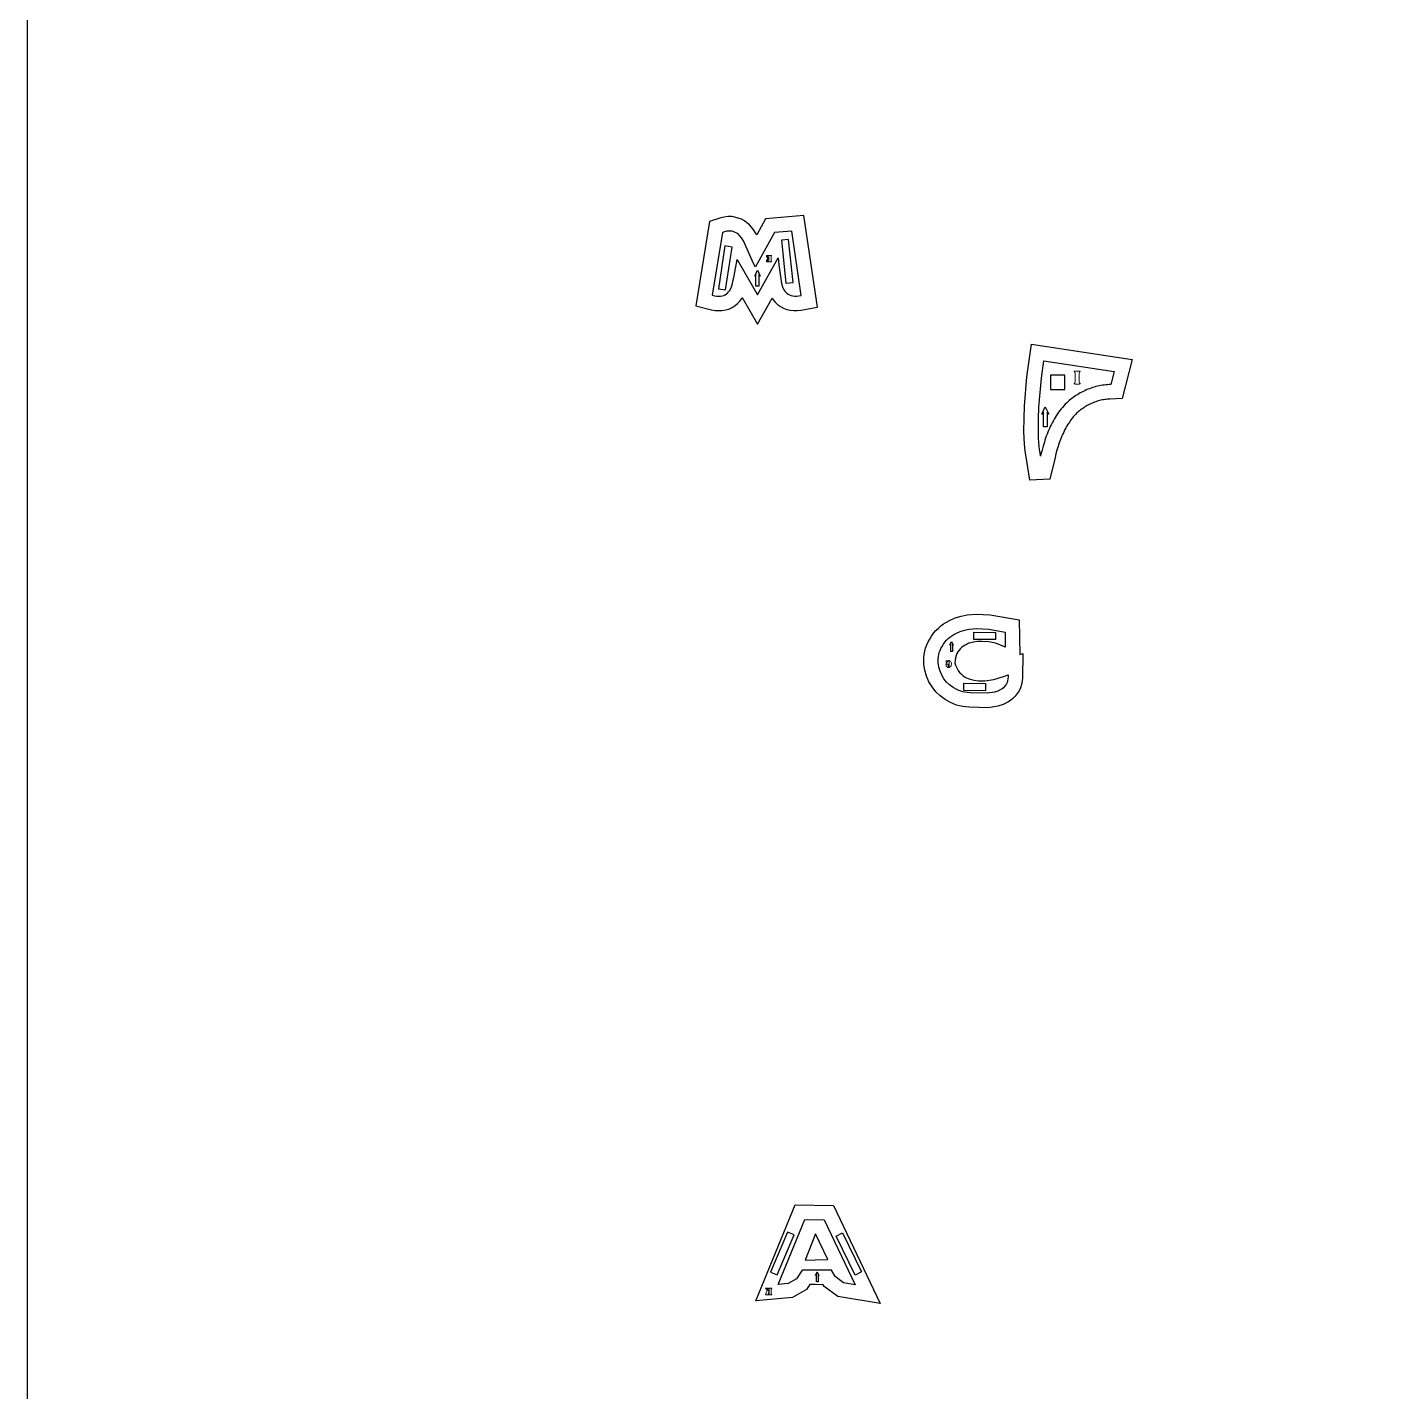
# Model space of a CAD drawing. Extents: x 0 to 48, y 0 to 96.
# Drawn here: x 0 to 23.35, y 23.71 to 47.33 of the extents above; entities that cross this region are included whole.
import ezdxf

# ---------------------------------------------------------------- set-up
doc = ezdxf.new("R2010")
doc.units = 0
doc.header["$MEASUREMENT"] = 0
for name, color, linetype in [('Cut', 250, 'CONTINUOUS'), ('Print 1', 250, 'CONTINUOUS'), ('Print 2', 250, 'CONTINUOUS'), ('Print 3', 250, 'CONTINUOUS')]:
    doc.layers.add(name, color=color, linetype=linetype)

msp = doc.modelspace()

# ---------------------------------------------------------------- linework, layer by layer
at = {"layer": 'Cut', "color": 7}
for points in [[(11.864, 42.695), (11.905, 42.684), (11.942, 42.677), (11.977, 42.675), (12.009, 42.676), (12.038, 42.68), (12.064, 42.688), (12.088, 42.699), (12.11, 42.713), (12.13, 42.729), (12.147, 42.748), (12.163, 42.77), (12.19, 42.818), (12.211, 42.873), (12.245, 43.029), (12.293, 43.308), (12.646, 42.698), (13.004, 43.337), (13.018, 43.218), (13.06, 42.894), (13.079, 42.837), (13.104, 42.786), (13.119, 42.763), (13.137, 42.743), (13.156, 42.725), (13.177, 42.709), (13.201, 42.697), (13.228, 42.687), (13.257, 42.68), (13.289, 42.677), (13.324, 42.677), (13.362, 42.68), (13.403, 42.688), (13.239, 43.802), (12.94, 43.776), (12.612, 43.182), (12.597, 43.207), (12.556, 43.291), (12.406, 43.634), (12.371, 43.686), (12.332, 43.731), (12.31, 43.75), (12.287, 43.766), (12.262, 43.78), (12.236, 43.79), (12.208, 43.798), (12.178, 43.802), (12.146, 43.802), (12.112, 43.798), (12.076, 43.79), (12.038, 43.778)], [(17.563, 41.254), (17.604, 41.557), (18.825, 41.372), (18.767, 41.145), (18.738, 41.144), (18.708, 41.143), (18.679, 41.14), (18.65, 41.137), (18.622, 41.133), (18.593, 41.128), (18.564, 41.122), (18.536, 41.116), (18.507, 41.109), (18.479, 41.101), (18.451, 41.093), (18.424, 41.083), (18.396, 41.073), (18.369, 41.063), (18.342, 41.051), (18.316, 41.039), (18.289, 41.027), (18.263, 41.013), (18.237, 40.999), (18.212, 40.985), (18.187, 40.97), (18.162, 40.954), (18.138, 40.938), (18.114, 40.921), (18.091, 40.903), (18.068, 40.885), (18.045, 40.867), (18.023, 40.848), (18.002, 40.828), (17.976, 40.803), (17.952, 40.776), (17.928, 40.749), (17.905, 40.722), (17.883, 40.694), (17.861, 40.665), (17.841, 40.636), (17.821, 40.606), (17.802, 40.575), (17.784, 40.545), (17.766, 40.513), (17.75, 40.482), (17.733, 40.45), (17.718, 40.417), (17.703, 40.385), (17.689, 40.352), (17.675, 40.318), (17.662, 40.285), (17.649, 40.251), (17.637, 40.217), (17.626, 40.183), (17.615, 40.149), (17.604, 40.114), (17.594, 40.08), (17.575, 40.01), (17.557, 39.941), (17.549, 39.906), (17.54, 39.964), (17.532, 40.023), (17.526, 40.081), (17.521, 40.139), (17.516, 40.227), (17.512, 40.344), (17.513, 40.55), (17.52, 40.755)], [(15.845, 36.612), (15.868, 36.65), (15.894, 36.685), (15.921, 36.717), (15.95, 36.746), (15.981, 36.773), (16.013, 36.797), (16.047, 36.819), (16.082, 36.838), (16.155, 36.87), (16.233, 36.894), (16.314, 36.91), (16.439, 36.921), (16.651, 36.912), (16.935, 36.86), (16.939, 36.601), (16.875, 36.63), (16.767, 36.666), (16.651, 36.69), (16.533, 36.699), (16.455, 36.696), (16.38, 36.685), (16.344, 36.676), (16.31, 36.665), (16.276, 36.651), (16.245, 36.636), (16.215, 36.618), (16.187, 36.597), (16.162, 36.573), (16.139, 36.547), (16.119, 36.519), (16.101, 36.487), (16.087, 36.452), (16.076, 36.414), (16.068, 36.374), (16.064, 36.33), (16.077, 36.288), (16.092, 36.25), (16.11, 36.215), (16.131, 36.184), (16.154, 36.155), (16.179, 36.13), (16.205, 36.107), (16.234, 36.087), (16.264, 36.07), (16.296, 36.055), (16.329, 36.043), (16.399, 36.026), (16.472, 36.017), (16.587, 36.018), (16.741, 36.04), (16.923, 36.094), (16.988, 36.12), (16.988, 36.083), (16.985, 36.049), (16.978, 36.017), (16.969, 35.989), (16.957, 35.962), (16.942, 35.938), (16.924, 35.917), (16.905, 35.897), (16.883, 35.88), (16.86, 35.864), (16.808, 35.839), (16.75, 35.821), (16.624, 35.801), (16.334, 35.81), (16.278, 35.816), (16.24, 35.82), (16.203, 35.827), (16.167, 35.836), (16.132, 35.848), (16.098, 35.863), (16.033, 35.899), (15.974, 35.944), (15.922, 35.995), (15.876, 36.053), (15.838, 36.116), (15.808, 36.183), (15.787, 36.253), (15.776, 36.325), (15.775, 36.362), (15.776, 36.398), (15.78, 36.435), (15.787, 36.471), (15.796, 36.507), (15.809, 36.542), (15.825, 36.577)]]:
    msp.add_lwpolyline(points, close=True, dxfattribs=at)
at = {"layer": 'Cut', "color": 7, "linetype": 'Continuous'}
for points in [[(13.006, 25.567), (13.467, 26.692), (13.802, 26.686), (14.341, 25.56), (14.139, 25.592), (13.994, 25.701), (13.931, 25.81), (13.648, 25.812), (13.418, 25.814), (13.321, 25.663), (13.177, 25.581)], [(13.864, 25.998), (13.65, 26.442), (13.473, 25.988), (13.648, 25.992)]]:
    msp.add_lwpolyline(points, close=True, dxfattribs=at)
at = {"layer": 'Print 1', "color": 250, "linetype": 'Continuous'}
for points in [[(12.093, 42.785), (12.207, 43.526), (12.084, 43.545), (11.97, 42.804)], [(13.264, 42.913), (13.184, 43.658), (13.06, 43.645), (13.14, 42.899)], [(16.394, 36.858), (16.769, 36.854), (16.768, 36.729), (16.393, 36.733)], [(16.222, 35.973), (16.597, 35.969), (16.595, 35.844), (16.22, 35.848)], [(13.165, 26.47), (12.874, 25.779), (12.989, 25.73), (13.28, 26.422)], [(14.119, 26.456), (14.448, 25.782), (14.336, 25.727), (14.007, 26.401)]]:
    msp.add_lwpolyline(points, close=True, dxfattribs=at)
at = {"layer": 'Print 1', "color": 250, "lineweight": 0}
for points in [[(12.808, 43.305), (12.811, 43.304), (12.813, 43.3), (12.817, 43.292), (12.822, 43.285), (12.829, 43.281), (12.838, 43.278), (12.838, 43.27), (12.804, 43.27), (12.804, 43.299), (12.805, 43.304)], [(12.805, 43.382), (12.838, 43.382), (12.838, 43.372), (12.834, 43.372), (12.823, 43.366), (12.82, 43.363), (12.814, 43.352), (12.812, 43.349), (12.81, 43.348), (12.806, 43.349), (12.805, 43.353)], [(12.824, 43.349), (12.827, 43.348), (12.828, 43.344), (12.832, 43.337), (12.839, 43.332), (12.839, 43.322), (12.832, 43.318), (12.828, 43.309), (12.826, 43.305), (12.823, 43.304), (12.82, 43.306), (12.819, 43.311), (12.819, 43.343), (12.82, 43.348)], [(12.846, 43.382), (12.885, 43.382), (12.889, 43.381), (12.891, 43.378), (12.887, 43.374), (12.884, 43.372), (12.883, 43.371), (12.882, 43.367), (12.882, 43.285), (12.883, 43.28), (12.884, 43.279), (12.887, 43.278), (12.891, 43.274), (12.889, 43.271), (12.885, 43.27), (12.846, 43.27)], [(18.142, 41.378), (18.224, 41.378), (18.233, 41.376), (18.236, 41.369), (18.23, 41.361), (18.223, 41.359), (18.222, 41.357), (18.219, 41.348), (18.219, 41.184), (18.222, 41.175), (18.223, 41.173), (18.23, 41.171), (18.236, 41.162), (18.233, 41.156), (18.224, 41.153), (18.142, 41.153), (18.133, 41.156), (18.129, 41.162), (18.136, 41.171), (18.143, 41.173), (18.144, 41.175), (18.146, 41.184), (18.146, 41.348), (18.144, 41.357), (18.143, 41.359), (18.136, 41.361), (18.129, 41.369), (18.133, 41.376)], [(15.918, 36.307), (15.951, 36.307), (15.956, 36.306), (15.958, 36.303), (15.954, 36.298), (15.951, 36.298), (15.949, 36.296), (15.948, 36.292), (15.948, 36.268), (15.949, 36.261), (15.951, 36.259), (15.955, 36.258), (15.955, 36.248), (15.946, 36.249), (15.936, 36.252), (15.925, 36.258), (15.917, 36.264), (15.917, 36.292), (15.916, 36.296), (15.914, 36.298), (15.912, 36.3), (15.911, 36.303), (15.913, 36.307)], [(15.954, 36.356), (15.943, 36.354), (15.936, 36.348), (15.93, 36.338), (15.925, 36.327), (15.923, 36.322), (15.92, 36.321), (15.915, 36.328), (15.915, 36.36), (15.916, 36.364), (15.919, 36.365), (15.923, 36.363), (15.926, 36.36), (15.928, 36.359), (15.932, 36.36), (15.94, 36.363), (15.954, 36.365)], [(15.961, 36.365), (15.968, 36.365), (15.971, 36.363), (15.983, 36.358), (15.985, 36.356), (15.994, 36.348), (16.001, 36.337), (16.003, 36.331), (16.006, 36.319), (16.007, 36.306), (16.007, 36.298), (16.004, 36.285), (16, 36.274), (15.997, 36.269), (15.989, 36.259), (15.984, 36.256), (15.973, 36.25), (15.967, 36.249), (15.962, 36.248), (15.962, 36.258), (15.967, 36.261), (15.968, 36.268), (15.968, 36.345), (15.967, 36.348), (15.961, 36.356)], [(12.794, 25.5), (12.823, 25.5), (12.827, 25.498), (12.829, 25.495), (12.826, 25.491), (12.823, 25.49), (12.82, 25.487), (12.819, 25.483), (12.821, 25.475), (12.841, 25.447), (12.843, 25.441), (12.842, 25.433), (12.831, 25.402), (12.831, 25.399), (12.831, 25.398), (12.834, 25.396), (12.837, 25.392), (12.835, 25.388), (12.831, 25.387), (12.789, 25.387), (12.783, 25.391), (12.784, 25.395), (12.787, 25.396), (12.789, 25.398), (12.791, 25.402), (12.816, 25.467), (12.811, 25.475), (12.803, 25.483), (12.796, 25.488), (12.791, 25.49), (12.788, 25.495), (12.789, 25.498)], [(12.847, 25.5), (12.888, 25.5), (12.892, 25.498), (12.894, 25.495), (12.891, 25.491), (12.887, 25.49), (12.887, 25.489), (12.886, 25.485), (12.886, 25.402), (12.887, 25.398), (12.887, 25.397), (12.891, 25.396), (12.894, 25.391), (12.892, 25.388), (12.888, 25.387), (12.847, 25.387), (12.841, 25.391), (12.844, 25.396), (12.847, 25.397), (12.849, 25.402), (12.849, 25.485), (12.848, 25.489), (12.847, 25.49), (12.844, 25.491), (12.841, 25.495), (12.842, 25.498)]]:
    msp.add_lwpolyline(points, close=True, dxfattribs=at)
at = {"layer": 'Print 1'}
for points in [[(12.671, 43.05), (12.671, 42.85), (12.621, 42.85), (12.621, 43.05), (12.598, 43.022), (12.646, 43.125), (12.694, 43.022)], [(16.024, 36.649), (16.024, 36.524), (15.993, 36.524), (15.993, 36.649), (15.978, 36.632), (16.008, 36.696), (16.038, 36.632)], [(13.698, 25.737), (13.698, 25.612), (13.667, 25.612), (13.667, 25.737), (13.652, 25.72), (13.682, 25.784), (13.712, 25.72)]]:
    msp.add_lwpolyline(points, close=True, dxfattribs=at)
at = {"layer": 'Print 1', "color": 250}
for points in [[(17.719, 41.06), (17.969, 41.06), (17.969, 41.31), (17.719, 41.31)], [(17.662, 40.666), (17.662, 40.416), (17.599, 40.416), (17.599, 40.666), (17.571, 40.631), (17.631, 40.76), (17.691, 40.631)]]:
    msp.add_lwpolyline(points, close=True, dxfattribs=at)
at = {"layer": 'Print 2', "color": 7}
for points in [[(11.581, 42.51), (11.852, 42.439), (11.911, 42.429), (11.972, 42.425), (12.032, 42.427), (12.093, 42.436), (12.152, 42.453), (12.207, 42.479), (12.258, 42.511), (12.302, 42.548), (12.34, 42.588), (12.374, 42.634), (12.384, 42.652), (12.649, 42.193), (12.9, 42.641), (12.919, 42.613), (12.955, 42.571), (12.996, 42.532), (13.045, 42.497), (13.098, 42.468), (13.155, 42.447), (13.215, 42.433), (13.276, 42.427), (13.336, 42.427), (13.397, 42.433), (13.685, 42.486), (13.452, 44.071), (12.785, 44.014), (12.633, 43.738), (12.626, 43.754), (12.57, 43.838), (12.509, 43.908), (12.465, 43.946), (12.42, 43.978), (12.37, 44.006), (12.315, 44.028), (12.256, 44.044), (12.195, 44.052), (12.133, 44.052), (12.072, 44.045), (12.011, 44.032), (11.815, 43.969)], [(17.362, 39.487), (17.292, 39.929), (17.284, 39.993), (17.277, 40.057), (17.271, 40.121), (17.266, 40.216), (17.262, 40.341), (17.263, 40.555), (17.271, 40.77), (17.314, 41.281), (17.391, 41.842), (19.136, 41.578), (18.962, 40.901), (18.748, 40.895), (18.726, 40.893), (18.704, 40.891), (18.682, 40.889), (18.66, 40.886), (18.638, 40.882), (18.616, 40.878), (18.594, 40.873), (18.572, 40.867), (18.55, 40.861), (18.528, 40.855), (18.506, 40.847), (18.485, 40.839), (18.463, 40.831), (18.442, 40.822), (18.421, 40.813), (18.4, 40.803), (18.38, 40.792), (18.359, 40.781), (18.339, 40.769), (18.319, 40.757), (18.3, 40.745), (18.28, 40.732), (18.261, 40.718), (18.243, 40.705), (18.224, 40.69), (18.206, 40.676), (18.189, 40.66), (18.174, 40.647), (18.156, 40.629), (18.136, 40.608), (18.117, 40.587), (18.099, 40.565), (18.081, 40.542), (18.064, 40.519), (18.048, 40.495), (18.031, 40.47), (18.016, 40.445), (18, 40.42), (17.986, 40.394), (17.971, 40.367), (17.958, 40.339), (17.944, 40.312), (17.931, 40.283), (17.919, 40.255), (17.907, 40.225), (17.895, 40.196), (17.884, 40.166), (17.873, 40.135), (17.863, 40.104), (17.853, 40.073), (17.843, 40.042), (17.834, 40.011), (17.816, 39.946), (17.8, 39.881), (17.711, 39.509)], [(15.629, 36.739), (15.661, 36.789), (15.697, 36.839), (15.737, 36.886), (15.779, 36.929), (15.824, 36.967), (15.87, 37.002), (15.918, 37.033), (15.971, 37.063), (16.069, 37.105), (16.172, 37.136), (16.278, 37.157), (16.433, 37.171), (16.679, 37.161), (17.181, 37.07), (17.192, 36.472), (17.24, 36.491), (17.238, 36.07), (17.232, 36.011), (17.22, 35.953), (17.202, 35.897), (17.177, 35.843), (17.147, 35.794), (17.111, 35.75), (17.072, 35.711), (17.031, 35.677), (16.983, 35.646), (16.901, 35.606), (16.808, 35.577), (16.64, 35.551), (16.317, 35.56), (16.252, 35.567), (16.204, 35.572), (16.148, 35.583), (16.094, 35.597), (16.041, 35.615), (15.987, 35.639), (15.896, 35.69), (15.811, 35.754), (15.735, 35.828), (15.67, 35.91), (15.616, 36), (15.573, 36.097), (15.543, 36.199), (15.527, 36.301), (15.525, 36.36), (15.526, 36.415), (15.532, 36.471), (15.543, 36.527), (15.558, 36.582), (15.578, 36.637), (15.602, 36.691)]]:
    msp.add_lwpolyline(points, close=True, dxfattribs=at)
at = {"layer": 'Print 2', "color": 7, "linetype": 'Continuous'}
msp.add_lwpolyline([(12.619, 25.283), (13.301, 26.945), (13.961, 26.933), (14.772, 25.238), (14.039, 25.355), (13.803, 25.531), (13.786, 25.561), (13.646, 25.562), (13.554, 25.563), (13.498, 25.476), (13.252, 25.337)], close=True, dxfattribs=at)
at = {"layer": 'Print 3', "color": 3, "linetype": 'Continuous'}
msp.add_lwpolyline([(0, 0), (48, 0), (48, 96), (0, 96)], close=True, dxfattribs=at)
at = {"layer": 'Print 3', "color": 158, "true_color": 0x00274c}
for points in [[(11.581, 42.51), (11.852, 42.439), (11.911, 42.429), (11.972, 42.425), (12.032, 42.427), (12.093, 42.436), (12.152, 42.453), (12.207, 42.479), (12.258, 42.511), (12.302, 42.548), (12.34, 42.588), (12.374, 42.634), (12.384, 42.652), (12.649, 42.193), (12.9, 42.641), (12.919, 42.613), (12.955, 42.571), (12.996, 42.532), (13.045, 42.497), (13.098, 42.468), (13.155, 42.447), (13.215, 42.433), (13.276, 42.427), (13.336, 42.427), (13.397, 42.433), (13.685, 42.486), (13.452, 44.071), (12.785, 44.014), (12.633, 43.738), (12.626, 43.754), (12.57, 43.838), (12.509, 43.908), (12.465, 43.946), (12.42, 43.978), (12.37, 44.006), (12.315, 44.028), (12.256, 44.044), (12.195, 44.052), (12.133, 44.052), (12.072, 44.045), (12.011, 44.032), (11.815, 43.969)], [(15.629, 36.739), (15.661, 36.789), (15.697, 36.839), (15.737, 36.886), (15.779, 36.929), (15.824, 36.967), (15.87, 37.002), (15.918, 37.033), (15.971, 37.063), (16.069, 37.105), (16.172, 37.136), (16.278, 37.157), (16.433, 37.171), (16.679, 37.161), (17.181, 37.07), (17.192, 36.472), (17.24, 36.491), (17.238, 36.07), (17.232, 36.011), (17.22, 35.953), (17.202, 35.897), (17.177, 35.843), (17.147, 35.794), (17.111, 35.75), (17.072, 35.711), (17.031, 35.677), (16.983, 35.646), (16.901, 35.606), (16.808, 35.577), (16.64, 35.551), (16.317, 35.56), (16.252, 35.567), (16.204, 35.572), (16.148, 35.583), (16.094, 35.597), (16.041, 35.615), (15.987, 35.639), (15.896, 35.69), (15.811, 35.754), (15.735, 35.828), (15.67, 35.91), (15.616, 36), (15.573, 36.097), (15.543, 36.199), (15.527, 36.301), (15.525, 36.36), (15.526, 36.415), (15.532, 36.471), (15.543, 36.527), (15.558, 36.582), (15.578, 36.637), (15.602, 36.691)]]:
    msp.add_lwpolyline(points, close=True, dxfattribs=at)
at = {"layer": 'Print 3', "color": 119, "true_color": 0x18453b}
msp.add_lwpolyline([(17.711, 39.509), (17.362, 39.487), (17.292, 39.929), (17.284, 39.993), (17.277, 40.057), (17.271, 40.121), (17.266, 40.216), (17.262, 40.341), (17.263, 40.555), (17.271, 40.77), (17.314, 41.281), (17.391, 41.842), (19.136, 41.578), (18.962, 40.901), (18.748, 40.895), (18.726, 40.893), (18.704, 40.891), (18.682, 40.889), (18.66, 40.886), (18.638, 40.882), (18.616, 40.878), (18.594, 40.873), (18.572, 40.867), (18.55, 40.861), (18.528, 40.855), (18.506, 40.847), (18.485, 40.839), (18.463, 40.831), (18.442, 40.822), (18.421, 40.813), (18.4, 40.803), (18.38, 40.792), (18.359, 40.781), (18.339, 40.769), (18.319, 40.757), (18.3, 40.745), (18.28, 40.732), (18.261, 40.718), (18.243, 40.705), (18.224, 40.69), (18.206, 40.676), (18.189, 40.66), (18.174, 40.647), (18.156, 40.629), (18.136, 40.608), (18.117, 40.587), (18.099, 40.565), (18.081, 40.542), (18.064, 40.519), (18.048, 40.495), (18.031, 40.47), (18.016, 40.445), (18, 40.42), (17.986, 40.394), (17.971, 40.367), (17.958, 40.339), (17.944, 40.312), (17.931, 40.283), (17.919, 40.255), (17.907, 40.225), (17.895, 40.196), (17.884, 40.166), (17.873, 40.135), (17.863, 40.104), (17.853, 40.073), (17.843, 40.042), (17.834, 40.011), (17.816, 39.946), (17.8, 39.881)], close=True, dxfattribs=at)
at = {"layer": 'Print 3', "color": 158, "linetype": 'Continuous', "true_color": 0x00274c}
msp.add_lwpolyline([(12.619, 25.283), (13.301, 26.945), (13.961, 26.933), (14.772, 25.238), (14.039, 25.355), (13.803, 25.531), (13.786, 25.561), (13.646, 25.562), (13.554, 25.563), (13.498, 25.476), (13.252, 25.337)], close=True, dxfattribs=at)

doc.saveas('drawing.dxf')
